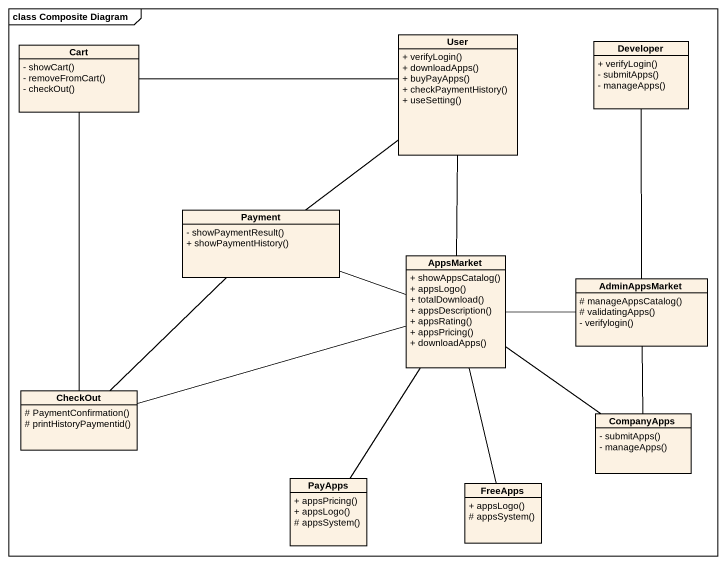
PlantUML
@startuml
mainframe class Composite Diagram
hide circle
hide empty members
skinparam classAttributeIconSize 0
class Cart {
  - showCart()
  - removeFromCart()
  - checkOut()
}
class User {
  + verifyLogin()
  + downloadApps()
  + buyPayApps()
  + checkPaymentHistory()
  + useSetting()
}
class Developer {
  + verifyLogin()
  - submitApps()
  - manageApps()
}
class Payment {
  - showPaymentResult()
  + showPaymentHistory()
}
class AppsMarket {
  + showAppsCatalog()
  + appsLogo()
  + totalDownload()
  + appsDescription()
  + appsRating()
  + appsPricing()
  + downloadApps()
}
class AdminAppsMarket {
  # manageAppsCatalog()
  # validatingApps()
  - verifylogin()
}
class CheckOut {
  # PaymentConfirmation()
  # printHistoryPaymentid()
}
class CompanyApps {
  - submitApps()
  - manageApps()
}
class PayApps {
  + appsPricing()
  + appsLogo()
  # appsSystem()
}
class FreeApps {
  + appsLogo()
  # appsSystem()
}
Cart -right- User
Cart -- CheckOut
Payment -up- User
AppsMarket -up- User
AppsMarket -left- Payment
AppsMarket -- CompanyApps
AdminAppsMarket -up- Developer
AdminAppsMarket -left- AppsMarket
CheckOut -up- Payment
CheckOut -right- AppsMarket
CompanyApps -up- AdminAppsMarket
PayApps -up- AppsMarket
FreeApps -up- AppsMarket
@enduml
